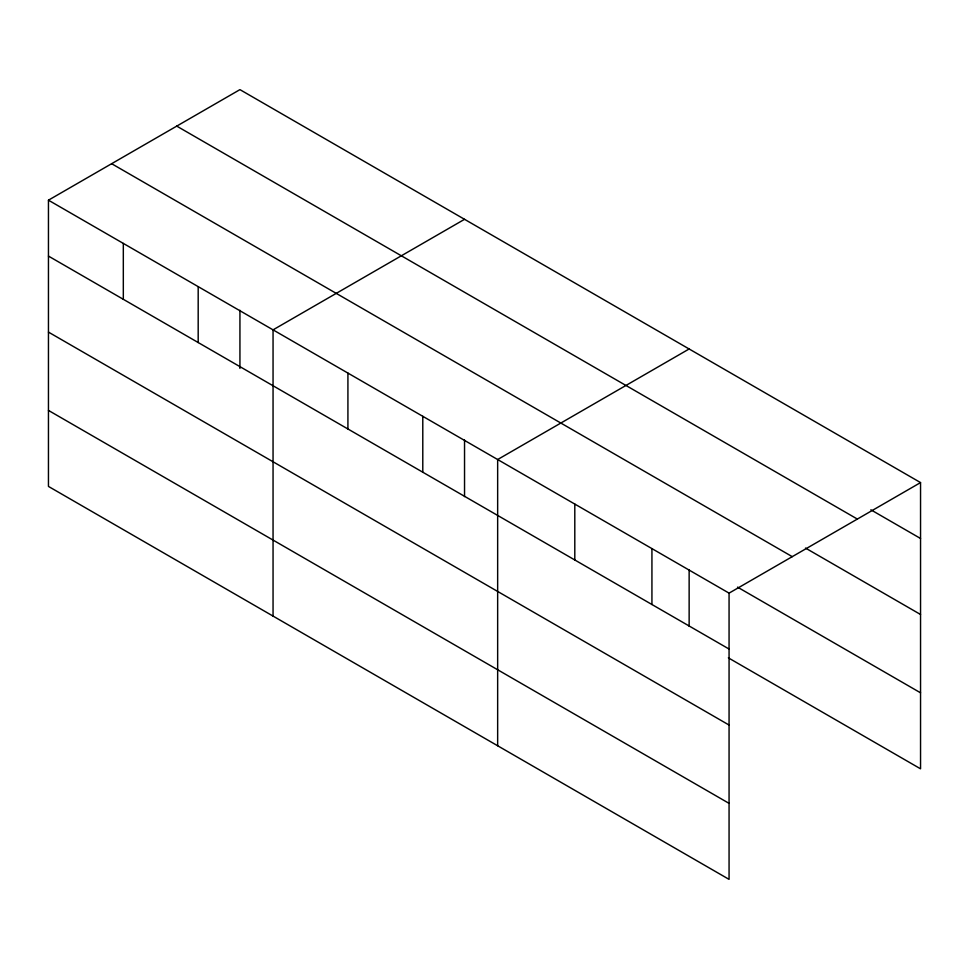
<?xml version="1.0" encoding="UTF-8"?>
<svg xmlns="http://www.w3.org/2000/svg" width="969" height="969" viewBox="0 0 969 969"><rect width="100%" height="100%" fill="white"/><g stroke="black" fill="none" stroke-linecap="round" stroke-linejoin="round"><path stroke-width="1.45" d="M48.45 200.183L729.063 593.137L729.063 879.367L48.45 486.414L48.45 200.183L239.937 89.632L920.55 482.586L920.55 768.817L728.361 657.854M464.539 219.309L273.052 329.86L273.052 616.09M689.141 348.973L497.654 459.536L497.654 745.767M729.063 593.137L920.55 482.586M870.865 509.803L920.55 538.485M176.746 126.115L857.359 519.069M805.493 548.066L920.55 614.491M111.641 163.7L792.254 556.654M737.518 587.129L920.55 692.811M48.45 256.082L729.063 649.036M48.45 332.101L729.063 725.042M48.45 410.408L729.063 803.362M689.141 569.639L689.141 626.277M651.931 548.599L651.931 604.499M574.799 504.062L574.799 559.973M464.539 439.962L464.539 496.6M422.787 416.307L422.787 472.206M347.919 373.077L347.919 428.988M239.937 310.286L239.937 368.414M198.185 286.63L198.185 342.541M123.317 243.413L123.317 299.312"/></g></svg>
